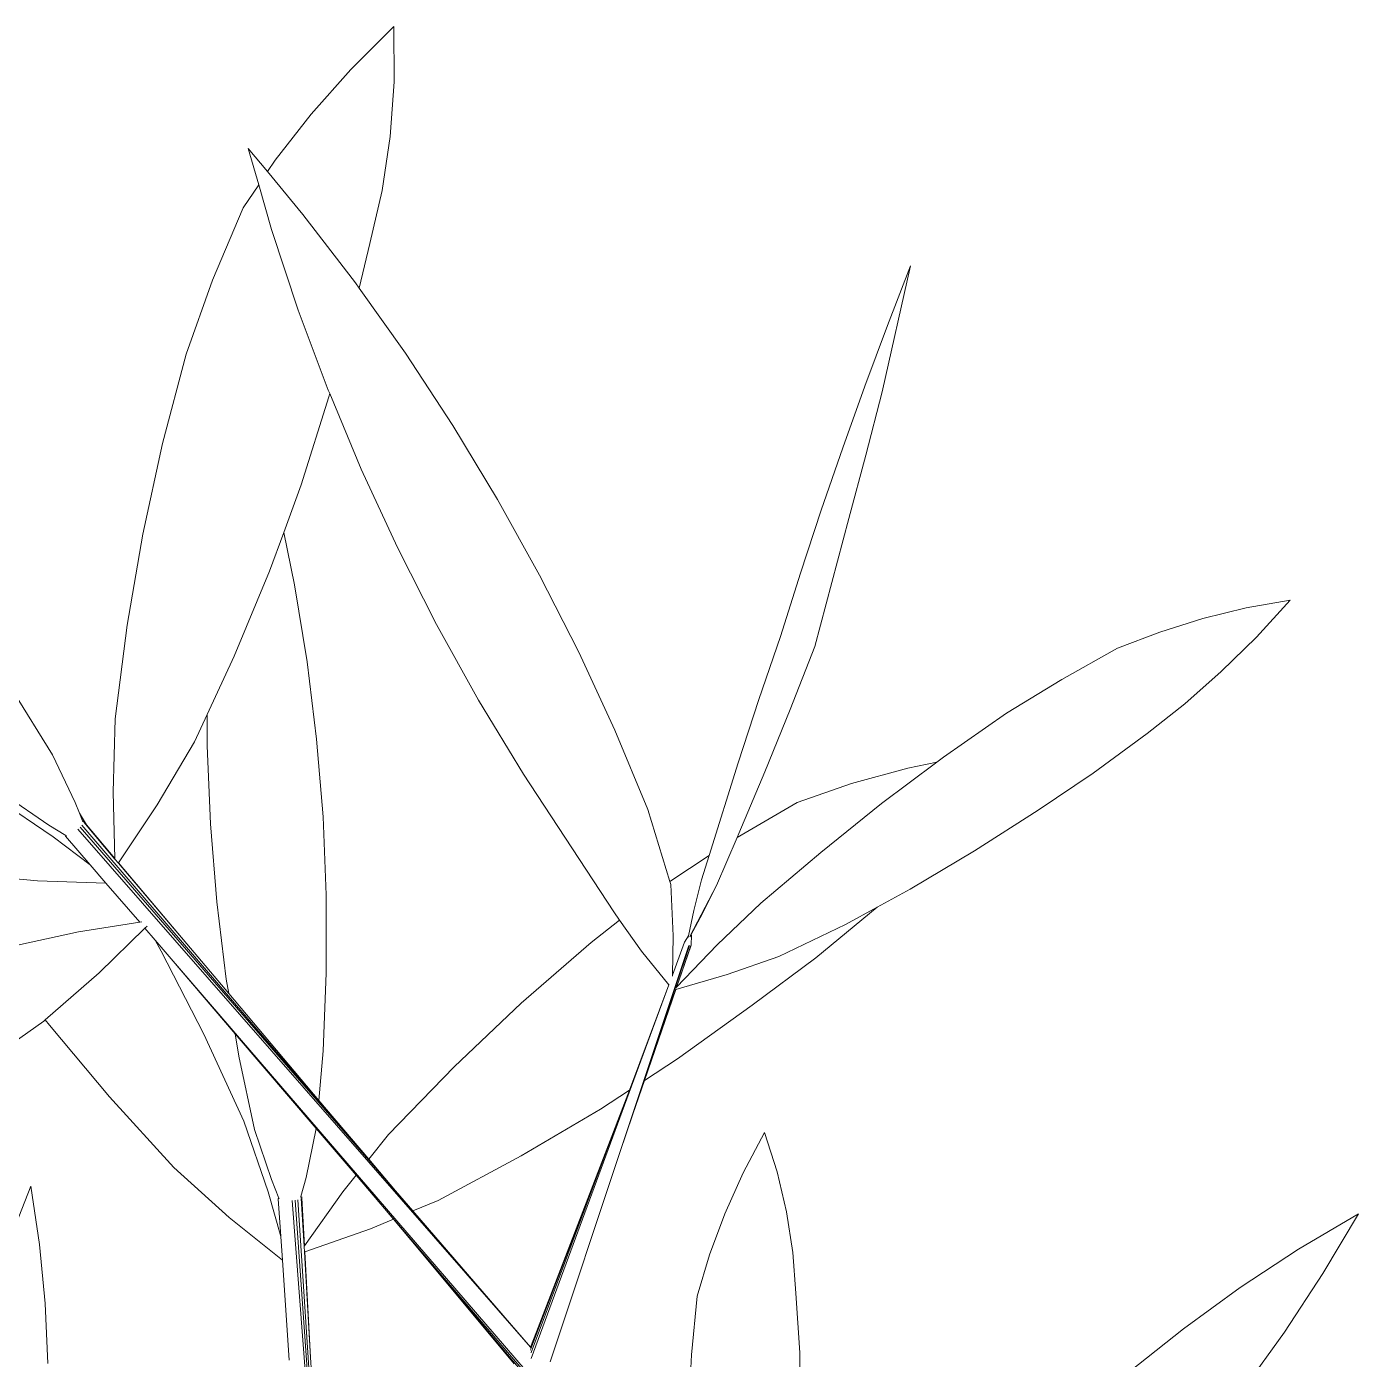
# Model space of a CAD drawing. Header units: millimetres. Extents: x 18 to 174501, y 22 to 24571.
# Drawn here: x 19334.1 to 19554.2, y 22872.1 to 23092.3 of the extents above; entities that cross this region are included whole.
import ezdxf

# ---------------------------------------------------------------- set-up
doc = ezdxf.new("R2010")
doc.units = ezdxf.units.MM
doc.header["$MEASUREMENT"] = 0
doc.layers.add('Edges', color=7, linetype='Continuous', lineweight=18)

# ---------------------------------------------------------------- blocks, each defined once
blk = doc.blocks.new('BAMBOOPLAN')
at = {"layer": 'Edges'}
for p, q in [((-0.8559, 13.1692), (-0.9579, 13.068)), ((-0.8559, 13.1692), (-0.8553, 13.0391)), ((-0.9579, 13.068), (-1.0515, 12.9628)), ((-0.8553, 13.0391), (-0.8646, 12.9102)), ((-1.0515, 12.9628), (-1.1363, 12.8538)), ((-0.8646, 12.9102), (-0.8837, 12.7826)), ((-1.2001, 12.8817), (-1.1753, 12.796)), ((-1.2001, 12.8817), (-1.1545, 12.8268)), ((-1.1363, 12.8538), (-1.1545, 12.8268)), ((-1.1545, 12.8268), (-1.0708, 12.7259)), ((-1.1753, 12.796), (-1.2122, 12.7413)), ((-1.1753, 12.796), (-1.1448, 12.6904)), ((-0.8837, 12.7826), (-0.9125, 12.6568)), ((-1.2122, 12.7413), (-1.2841, 12.5703)), ((-1.0708, 12.7259), (-0.947, 12.5647)), ((-1.1448, 12.6904), (-1.0817, 12.5001)), ((-0.9125, 12.6568), (-0.9379, 12.5518)), ((0.2975, 12.3068), (0.3646, 12.6047)), ((0.3646, 12.6047), (0.3099, 12.4635)), ((-1.2841, 12.5703), (-1.3467, 12.3961)), ((-0.947, 12.5647), (-0.9379, 12.5518)), ((-0.9379, 12.5518), (-0.8289, 12.3985)), ((-1.0817, 12.5001), (-1.011, 12.3112)), ((0.3099, 12.4635), (0.2564, 12.32)), ((-0.8289, 12.3985), (-0.7168, 12.2278)), ((-1.3467, 12.3961), (-1.4028, 12.1847)), ((-1.011, 12.3112), (-1.0076, 12.303)), ((0.2564, 12.32), (0.2042, 12.1744)), ((0.2975, 12.3068), (0.2585, 12.1577)), ((-1.01, 12.2949), (-1.0751, 12.0874)), ((-1.0076, 12.303), (-1.01, 12.2949)), ((-1.0076, 12.303), (-0.9329, 12.1242)), ((-0.7168, 12.2278), (-0.611, 12.0529)), ((-1.4028, 12.1847), (-1.4492, 11.9711)), ((0.2042, 12.1744), (0.1535, 12.0272)), ((0.2585, 12.1577), (0.2189, 12.0075)), ((-0.9329, 12.1242), (-0.8475, 11.9396)), ((-1.0751, 12.0874), (-1.1162, 11.9745)), ((-0.611, 12.0529), (-0.5118, 11.8743)), ((0.1535, 12.0272), (0.1044, 11.8786)), ((0.2189, 12.0075), (0.1787, 11.8566)), ((-1.4492, 11.9711), (-1.4858, 11.7558)), ((-1.1162, 11.9745), (-1.1494, 11.8832)), ((-1.1162, 11.9745), (-1.0908, 11.8513)), ((-0.8475, 11.9396), (-0.7551, 11.7577)), ((-1.1494, 11.8832), (-1.2329, 11.6828)), ((-0.5118, 11.8743), (-0.4194, 11.6924)), ((0.1044, 11.8786), (0.057, 11.729)), ((-1.0908, 11.8513), (-1.0609, 11.6698)), ((0.1787, 11.8566), (0.138, 11.7054)), ((1.2611, 11.8149), (1.1575, 11.7967)), ((1.2611, 11.8149), (1.1813, 11.7279)), ((1.0549, 11.7716), (0.9535, 11.7398)), ((1.1575, 11.7967), (1.0549, 11.7716)), ((-1.4858, 11.7558), (-1.514, 11.535)), ((-0.7551, 11.7577), (-0.6558, 11.5791)), ((0.9535, 11.7398), (0.8536, 11.7013)), ((0.057, 11.729), (0.0061, 11.5801)), ((1.1813, 11.7279), (1.0982, 11.6463)), ((-1.2329, 11.6828), (-1.297, 11.545)), ((-0.4194, 11.6924), (-0.334, 11.5077)), ((0.138, 11.7054), (0.0799, 11.5571)), ((0.8536, 11.7013), (0.7216, 11.6279)), ((-1.0609, 11.6698), (-1.0385, 11.487)), ((1.0982, 11.6463), (1.012, 11.5704)), ((0.7216, 11.6279), (0.5913, 11.548)), ((-1.756, 11.6006), (-1.6621, 11.4502)), ((0.0061, 11.5801), (-0.0428, 11.4309)), ((-0.6558, 11.5791), (-0.55, 11.4042)), ((0.0799, 11.5571), (0.0201, 11.4098)), ((1.012, 11.5704), (0.923, 11.5003)), ((-1.514, 11.535), (-1.5192, 11.3616)), ((-1.297, 11.545), (-1.3269, 11.4809)), ((-1.297, 11.545), (-1.297, 11.471)), ((0.5913, 11.548), (0.4425, 11.4445)), ((-1.0385, 11.487), (-1.0234, 11.3032)), ((-0.334, 11.5077), (-0.2558, 11.3207)), ((0.923, 11.5003), (0.7956, 11.4068)), ((-1.3269, 11.4809), (-1.4149, 11.3314)), ((-1.297, 11.471), (-1.2894, 11.2868)), ((-1.6621, 11.4502), (-1.6088, 11.3371)), ((-0.0428, 11.4309), (-0.1113, 11.2124)), ((0.4262, 11.4323), (0.2961, 11.3347)), ((0.4262, 11.4323), (0.3579, 11.4184)), ((0.4425, 11.4445), (0.4262, 11.4323)), ((-0.55, 11.4042), (-0.3368, 11.079)), ((0.0201, 11.4098), (-0.0412, 11.2639)), ((0.3579, 11.4184), (0.2246, 11.382)), ((0.7956, 11.4068), (0.6659, 11.3194)), ((-1.5192, 11.3616), (-1.515, 11.2054)), ((0.2246, 11.382), (0.0964, 11.3375)), ((-1.8066, 11.3549), (-1.6606, 11.2564)), ((-1.7745, 11.3546), (-1.6714, 11.2838)), ((-1.6088, 11.3371), (-1.5989, 11.3121)), ((-1.4149, 11.3314), (-1.5062, 11.195)), ((0.0964, 11.3375), (-0.0452, 11.2546)), ((0.2961, 11.3347), (0.1527, 11.2191)), ((-1.5989, 11.3121), (-1.5817, 11.2849)), ((-1.5989, 11.3121), (-1.5915, 11.2937)), ((-1.0234, 11.3032), (-1.0158, 11.119)), ((-0.2558, 11.3207), (-0.2044, 11.1511)), ((0.6659, 11.3194), (0.5158, 11.2228)), ((-1.6714, 11.2838), (-1.6311, 11.2596)), ((-0.5329, 10.0512), (-1.6024, 11.274)), ((-0.7768, 10.3326), (-1.5974, 11.2788)), ((-0.852, 10.4202), (-1.5932, 11.2834)), ((-1.5895, 11.2937), (-1.5915, 11.2937)), ((-1.5915, 11.2937), (-1.5908, 11.2919)), ((-1.5883, 11.2927), (-1.5895, 11.2937)), ((-1.5885, 11.2906), (-1.5149, 11.2036)), ((-1.5883, 11.2927), (-1.5817, 11.2849)), ((-1.5817, 11.2849), (-1.515, 11.2054)), ((-1.2894, 11.2868), (-1.2743, 11.103)), ((-1.6606, 11.2564), (-1.5731, 11.1898)), ((-1.6313, 11.2574), (-1.6311, 11.2596)), ((-1.6313, 11.2574), (-1.5731, 11.1898)), ((-1.6311, 11.2596), (-1.6296, 11.2588)), ((-0.0452, 11.2546), (-0.0937, 11.1411)), ((-0.0412, 11.2639), (-0.0452, 11.2546)), ((-1.515, 11.2054), (-1.5149, 11.2036)), ((-1.5149, 11.2036), (-1.5068, 11.1941)), ((-0.1113, 11.2124), (-0.2044, 11.1511)), ((-0.1113, 11.2124), (-0.1295, 11.1544)), ((0.1527, 11.2191), (0.0107, 11.0993)), ((0.5158, 11.2228), (0.3639, 11.1327)), ((-1.5731, 11.1898), (-1.5363, 11.1472)), ((-1.5062, 11.195), (-1.5068, 11.1941)), ((-1.5068, 11.1941), (-1.3454, 11.0032)), ((-1.5062, 11.195), (-1.3454, 11.0032)), ((-1.873, 11.1687), (-1.6976, 11.1526)), ((-1.6976, 11.1526), (-1.5363, 11.1472)), ((-1.5363, 11.1472), (-1.4564, 11.0545)), ((-0.2044, 11.1511), (-0.2021, 11.1435)), ((-0.2021, 11.1435), (-0.1961, 11.0223)), ((-0.0937, 11.1411), (-0.1568, 11.0209)), ((-0.1295, 11.1544), (-0.1471, 11.0824)), ((-0.0937, 11.1411), (-0.1271, 11.0751)), ((-1.0158, 11.119), (-1.0156, 10.9347)), ((0.3639, 11.1327), (0.2857, 11.0902)), ((-1.2743, 11.103), (-1.2518, 10.9202)), ((-0.3368, 11.079), (-0.323, 11.0594)), ((-0.1471, 11.0824), (-0.1597, 11.0228)), ((0.0107, 11.0993), (-0.0927, 11.0009)), ((0.2855, 11.0901), (0.141, 10.9708)), ((0.2855, 11.0901), (0.2106, 11.0494)), ((0.2857, 11.0902), (0.2855, 11.0901)), ((-1.6007, 11.0319), (-1.4564, 11.0545)), ((-1.4564, 11.0545), (-1.4515, 11.0553)), ((-1.4441, 11.0402), (-1.439, 11.0451)), ((-0.323, 11.0594), (-0.39, 11.0065)), ((-0.323, 11.0594), (-0.2712, 10.9863)), ((-0.1271, 11.0751), (-0.1547, 11.0244)), ((0.2106, 11.0494), (0.0535, 10.9738)), ((-1.7703, 10.9953), (-1.6007, 11.0319)), ((-1.5522, 10.9349), (-1.4441, 11.0402)), ((-1.4441, 11.0402), (-1.42, 11.0123)), ((-0.1961, 11.0223), (-0.198, 10.9292)), ((-0.1693, 11.0072), (-0.1597, 11.0228)), ((-0.1603, 11.0201), (-0.1605, 11.0191)), ((-0.1597, 11.0228), (-0.1601, 11.0212)), ((-0.1547, 11.0244), (-0.1572, 11.02)), ((-0.1543, 11.0242), (-0.1547, 11.0244)), ((-0.1536, 11.0238), (-0.1543, 11.0242)), ((-0.1531, 11.0234), (-0.1536, 11.0238)), ((-0.1534, 11.0017), (-0.1527, 11.0226)), ((-0.1528, 11.023), (-0.1531, 11.0234)), ((-0.1527, 11.0226), (-0.1528, 11.023)), ((-1.42, 11.0123), (-1.4053, 10.9864)), ((-1.42, 11.0123), (-1.3819, 10.9681)), ((-1.4053, 10.9864), (-1.3051, 10.7901)), ((-1.3454, 11.0032), (-1.2462, 10.8861)), ((-0.39, 11.0065), (-0.5552, 10.8634)), ((-0.3221, 10.511), (-0.1593, 10.9996)), ((-0.2923, 10.5994), (-0.1573, 10.9994)), ((-0.2712, 10.9863), (-0.2065, 10.9066)), ((-0.1693, 11.0072), (-0.198, 10.9292)), ((-0.0927, 11.0009), (-0.1884, 10.9013)), ((-0.1537, 11.0008), (-0.1832, 10.9165)), ((-0.1545, 11), (-0.1832, 10.9165)), ((-0.1685, 11.0079), (-0.1685, 11.0078)), ((-0.1537, 11.0008), (-0.1534, 11.0017)), ((-1.3819, 10.9681), (-1.2306, 10.7911)), ((-1.3819, 10.9681), (-0.5455, 9.9979)), ((0.0535, 10.9738), (-0.0688, 10.9309)), ((0.141, 10.9708), (-0.0096, 10.859)), ((-1.6796, 10.8242), (-1.5522, 10.9349)), ((-1.2518, 10.9202), (-1.2462, 10.8861)), ((-1.0156, 10.9347), (-1.0229, 10.751)), ((-0.198, 10.9292), (-0.1981, 10.9273)), ((-0.0688, 10.9309), (-0.1903, 10.8959)), ((-0.2064, 10.9065), (-0.5314, 10.0245)), ((-0.2065, 10.9066), (-0.2996, 10.6579)), ((-0.1903, 10.8959), (-0.2642, 10.681)), ((-0.2065, 10.9066), (-0.2064, 10.9065)), ((-0.2064, 10.9065), (-0.2059, 10.9058)), ((-0.1903, 10.8959), (-0.1905, 10.8958)), ((-0.1884, 10.9013), (-0.1894, 10.8985)), ((-0.1832, 10.9165), (-0.1884, 10.9013)), ((-1.2462, 10.8861), (-1.0329, 10.634)), ((-0.5552, 10.8634), (-0.7136, 10.7131)), ((-0.0096, 10.859), (-0.1861, 10.732)), ((-1.8646, 10.6921), (-1.6832, 10.8211)), ((-1.6832, 10.8211), (-1.6796, 10.8242)), ((-1.6796, 10.8242), (-1.6697, 10.8113)), ((-1.6697, 10.8113), (-1.5279, 10.6425)), ((-1.3051, 10.7901), (-1.2108, 10.5847)), ((-1.2306, 10.7911), (-1.222, 10.7387)), ((-1.2306, 10.7911), (-1.0394, 10.5675)), ((-1.222, 10.7387), (-1.1853, 10.5652)), ((-1.0229, 10.751), (-1.0329, 10.634)), ((-0.1861, 10.732), (-0.2642, 10.681)), ((-0.7136, 10.7131), (-0.8686, 10.5533)), ((-0.2642, 10.681), (-0.2923, 10.5994)), ((-1.5279, 10.6425), (-1.3756, 10.4755)), ((-0.2996, 10.6579), (-0.3681, 10.6132)), ((-0.2996, 10.6579), (-0.315, 10.617)), ((-1.0329, 10.634), (-0.9152, 10.4949)), ((-0.3681, 10.6132), (-0.5551, 10.5029)), ((-0.315, 10.617), (-0.5317, 10.0385)), ((-0.3447, 10.539), (-0.315, 10.617)), ((-1.2108, 10.5847), (-1.153, 10.4183)), ((-0.3221, 10.511), (-0.2923, 10.5994)), ((-1.1853, 10.5652), (-1.1453, 10.4468)), ((-1.0394, 10.5675), (-1.0632, 10.4518)), ((-1.0394, 10.5675), (-0.9452, 10.4573)), ((-0.8686, 10.5533), (-0.9152, 10.4949)), ((0.0196, 10.5579), (-0.0309, 10.4627)), ((0.0196, 10.5579), (0.049, 10.4649)), ((-0.5323, 10.0474), (-0.3447, 10.539)), ((-0.5188, 10.0877), (-0.3447, 10.539)), ((-0.4869, 10.0167), (-0.3221, 10.511)), ((-0.9152, 10.4949), (-0.852, 10.4202)), ((-0.5551, 10.5029), (-0.7514, 10.3978)), ((-1.3756, 10.4755), (-1.2449, 10.3575)), ((-1.0632, 10.4518), (-1.0754, 10.4067)), ((-0.9452, 10.4573), (-0.9769, 10.4177)), ((-0.9452, 10.4573), (-0.8866, 10.3888)), ((-0.0309, 10.4627), (-0.0743, 10.3664)), ((0.049, 10.4649), (0.0712, 10.3705)), ((-1.7134, 10.431), (-1.7683, 10.2902)), ((-1.7134, 10.431), (-1.6929, 10.2935)), ((-1.153, 10.4183), (-1.123, 10.3125)), ((-1.1453, 10.4468), (-1.1275, 10.4032)), ((-0.9769, 10.4177), (-1.0671, 10.2901)), ((-0.8113, 10.3728), (-0.852, 10.4202)), ((-1.1291, 10.4015), (-1.1275, 10.4032)), ((-1.1291, 10.4015), (-1.123, 10.3125)), ((-1.1275, 10.4032), (-1.1269, 10.4016)), ((-0.9804, 8.8667), (-1.0959, 10.3975)), ((-1, 9.1491), (-1.089, 10.3983)), ((-1.0077, 9.2642), (-1.0829, 10.3995)), ((-1.0754, 10.4067), (-1.0759, 10.4048)), ((-1.0738, 10.4055), (-1.0754, 10.4067)), ((-1.0749, 10.4025), (-1.0681, 10.2887)), ((-1.0734, 10.404), (-1.0738, 10.4055)), ((-1.0734, 10.404), (-1.0671, 10.2901)), ((-0.857, 10.3537), (-0.8866, 10.3888)), ((-0.8866, 10.3888), (-0.5501, 9.9953)), ((-0.7514, 10.3978), (-0.8113, 10.3728)), ((-1.2449, 10.3575), (-1.1191, 10.2564)), ((-0.857, 10.3537), (-0.9115, 10.331)), ((-0.8156, 10.3045), (-0.857, 10.3537)), ((-0.7768, 10.3326), (-0.8113, 10.3728)), ((-0.0743, 10.3664), (-0.1107, 10.2694)), ((0.0712, 10.3705), (0.0861, 10.2749)), ((1.4223, 10.3662), (1.2809, 10.2823)), ((1.4223, 10.3662), (1.3385, 10.2248)), ((-0.9115, 10.331), (-1.0664, 10.2766)), ((-0.5329, 10.0513), (-0.7768, 10.3326)), ((-1.6929, 10.2935), (-1.6797, 10.154)), ((-1.123, 10.3125), (-1.1191, 10.2564)), ((-1.0671, 10.2901), (-1.0681, 10.2887)), ((-0.5538, 9.9938), (-0.8156, 10.3045)), ((-0.5715, 10.0119), (-0.8156, 10.3045)), ((-1.0681, 10.2887), (-1.0674, 10.2762)), ((-1.0664, 10.2766), (-1.0674, 10.2762)), ((-1.0674, 10.2762), (-1.0527, 10.0267)), ((-1.0664, 10.2766), (-1.0527, 10.0267)), ((-0.1107, 10.2694), (-0.1399, 10.1719)), ((0.0861, 10.2749), (0.0936, 10.1784)), ((1.2809, 10.2823), (1.1432, 10.1918)), ((-1.1191, 10.2564), (-1.103, 10.0205)), ((1.3385, 10.2248), (1.2481, 10.087)), ((-0.1399, 10.1719), (-0.1532, 10.0335)), ((0.0936, 10.1784), (0.1027, 10.0382)), ((1.1432, 10.1918), (1.0095, 10.0949)), ((-1.6797, 10.154), (-1.6736, 10.0127)), ((-0.5329, 10.0513), (-0.5188, 10.0877)), ((-0.5329, 10.051), (-0.5188, 10.0877)), ((1.0095, 10.0949), (0.8802, 9.9919)), ((1.2481, 10.087), (1.1513, 9.9532)), ((-0.534, 10.0504), (-0.533, 10.051)), ((-0.5336, 10.0505), (-0.5331, 10.0509)), ((-0.5336, 10.0493), (-0.5334, 10.0497)), ((-0.5336, 10.044), (-0.5329, 10.0456)), ((-0.5336, 10.0439), (-0.5336, 10.044)), ((-0.5333, 10.0502), (-0.533, 10.0509)), ((-0.5331, 10.0509), (-0.533, 10.0509)), ((-0.533, 10.051), (-0.5329, 10.051)), ((-0.533, 10.0509), (-0.5329, 10.051)), ((-0.5329, 10.0512), (-0.5329, 10.0513)), ((-0.5317, 10.0385), (-0.5319, 10.0381)), ((0.1027, 10.0382), (0.1046, 9.8975)), ((-1.0527, 10.0267), (-1.0077, 9.2642)), ((-0.1532, 10.0335), (-0.1591, 9.8947))]:
    blk.add_line(p, q, dxfattribs=at)

msp = doc.modelspace()

# ---------------------------------------------------------------- block references
at = {"xscale": 69.97983938875464, "yscale": 69.97983938875464, "zscale": 69.97983938875464}
msp.add_blockref('BAMBOOPLAN', (19454.67, 22170.71), dxfattribs=at)

doc.saveas('drawing.dxf')
